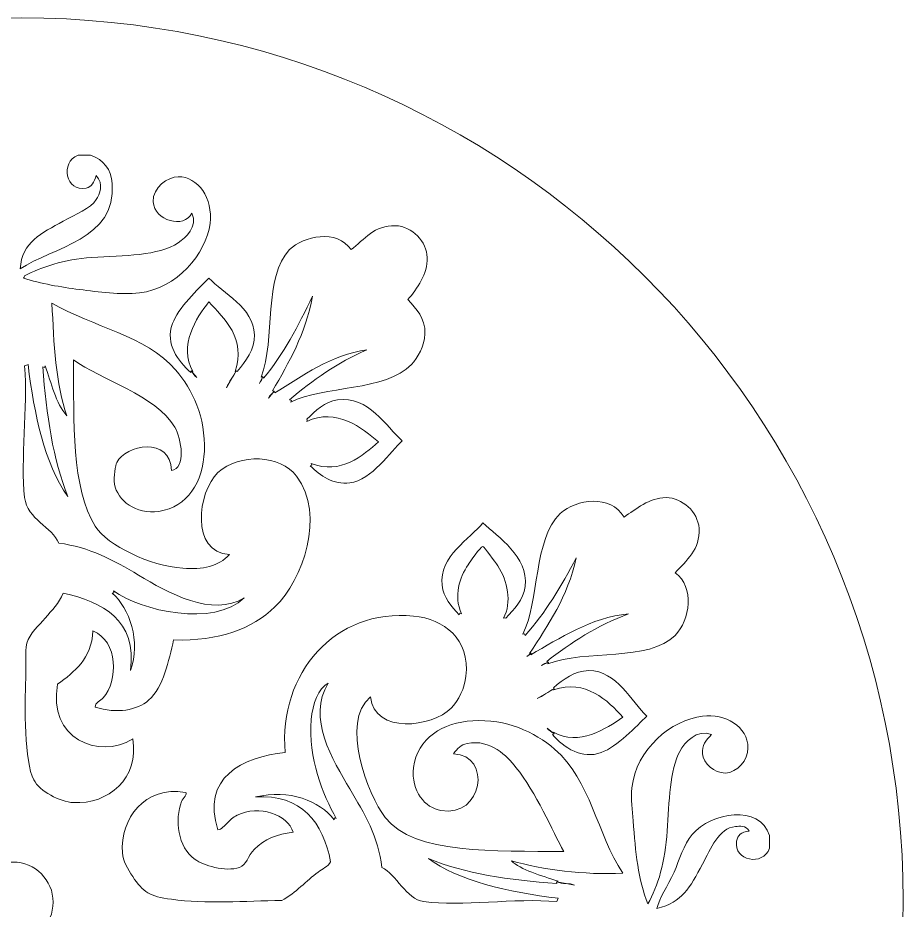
# Model space of a CAD drawing. Header units: centimetres. Extents: x -2.73 to 0.57, y 3.06 to 6.36.
# Drawn here: x -1.082 to 0.574, y 4.692 to 6.36 of the extents above; entities that cross this region are included whole.
import ezdxf

# ---------------------------------------------------------------- set-up
doc = ezdxf.new("R2010")
doc.units = ezdxf.units.CM
doc.header["$MEASUREMENT"] = 0
doc.layers.add('Layer 1', color=7, linetype='Continuous')

msp = doc.modelspace()

# ---------------------------------------------------------------- linework, layer by layer
at = {"layer": 'Layer 1', "lineweight": 9}
for centre, major_axis in [((-1.07594, 4.71042), (0, 1.65)), ((-1.09088, 4.70711), (0, 0.075))]:
    msp.add_ellipse(centre, major_axis=major_axis, ratio=1, dxfattribs=at)
for points, knots in [([(-0.90536, 6.05054), (-0.90536, 6.05054), (-0.90536, 6.05054), (-0.90536, 6.05054), (-0.90536, 6.05054), (-0.90767, 6.0781), (-0.92093, 6.09467), (-0.94577, 6.10366), (-0.94577, 6.10366), (-0.94577, 6.10366), (-0.96919, 6.10366), (-0.96919, 6.10366), (-0.96919, 6.10366), (-1.00378, 6.09068), (-0.9919, 6.03438), (-0.95431, 6.04203), (-0.95431, 6.04203), (-0.94363, 6.0442), (-0.94005, 6.05337), (-0.93516, 6.06542), (-0.93516, 6.06542), (-0.92069, 6.05019), (-0.92896, 6.03004), (-0.93516, 6.02071), (-0.93516, 6.02071), (-0.94629, 6.00406), (-0.97326, 5.99332), (-0.99686, 5.98033), (-0.99686, 5.98033), (-1.03799, 5.95766), (-1.07375, 5.94174), (-1.07768, 5.89093), (-1.07768, 5.89093), (-1.01725, 5.9321), (-0.89661, 5.94515), (-0.90536, 6.05054)], [0, 0, 0, 0, 0.1, 0.1, 0.1, 0.1, 0.2, 0.2, 0.2, 0.2, 0.3, 0.3, 0.3, 0.3, 0.4, 0.4, 0.4, 0.4, 0.5, 0.5, 0.5, 0.5, 0.6, 0.6, 0.6, 0.6, 0.7, 0.7, 0.7, 0.7, 0.8, 0.8, 0.8, 0.8, 1, 1, 1, 1]), ([(-0.75646, 5.99521), (-0.75646, 5.99521), (-0.75646, 5.99521), (-0.75646, 5.99521), (-0.75646, 5.99521), (-0.74457, 5.96948), (-0.76786, 5.94949), (-0.78199, 5.93992), (-0.78199, 5.93992), (-0.81823, 5.91525), (-0.88393, 5.91601), (-0.94367, 5.91225), (-0.94367, 5.91225), (-0.99569, 5.90895), (-1.0383, 5.89403), (-1.06917, 5.87822), (-1.06917, 5.87822), (-1.06917, 5.87605), (-1.07089, 5.87563), (-1.07131, 5.87394), (-1.07131, 5.87394), (-1.03865, 5.86313), (-1.00144, 5.85713), (-0.96706, 5.85262), (-0.96706, 5.85262), (-0.92957, 5.84787), (-0.89075, 5.84228), (-0.8543, 5.84631), (-0.8543, 5.84631), (-0.78543, 5.85379), (-0.72938, 5.91925), (-0.72242, 5.97606), (-0.72242, 5.97606), (-0.71663, 6.02322), (-0.74488, 6.06384), (-0.78199, 6.06329), (-0.78199, 6.06329), (-0.80107, 6.06294), (-0.83012, 6.04344), (-0.82877, 6.01647), (-0.82877, 6.01647), (-0.82701, 5.98064), (-0.7701, 5.96589), (-0.75646, 5.99521)], [0, 0, 0, 0, 0.0833333, 0.0833333, 0.0833333, 0.0833333, 0.1666667, 0.1666667, 0.1666667, 0.1666667, 0.25, 0.25, 0.25, 0.25, 0.3333333, 0.3333333, 0.3333333, 0.3333333, 0.4166667, 0.4166667, 0.4166667, 0.4166667, 0.5, 0.5, 0.5, 0.5, 0.5833333, 0.5833333, 0.5833333, 0.5833333, 0.6666667, 0.6666667, 0.6666667, 0.6666667, 0.75, 0.75, 0.75, 0.75, 0.8333333, 0.8333333, 0.8333333, 0.8333333, 1, 1, 1, 1]), ([(-0.53094, 5.83987), (-0.53094, 5.83987), (-0.53094, 5.83987), (-0.53094, 5.83987), (-0.53094, 5.83987), (-0.54345, 5.76866), (-0.57511, 5.71671), (-0.60543, 5.66331), (-0.60543, 5.66331), (-0.60543, 5.66331), (-0.60222, 5.66231), (-0.60222, 5.66231), (-0.60222, 5.66231), (-0.60222, 5.66231), (-0.60116, 5.65907), (-0.60116, 5.65907), (-0.60116, 5.65907), (-0.55034, 5.69121), (-0.49522, 5.73045), (-0.42887, 5.73993), (-0.42887, 5.73993), (-0.48402, 5.71571), (-0.53098, 5.68322), (-0.57353, 5.64633), (-0.57353, 5.64633), (-0.57353, 5.64633), (-0.57032, 5.64522), (-0.57032, 5.64522), (-0.57032, 5.64522), (-0.57032, 5.64522), (-0.57139, 5.64206), (-0.57139, 5.64206), (-0.57139, 5.64206), (-0.51131, 5.67313), (-0.393, 5.66166), (-0.34588, 5.7123), (-0.34588, 5.7123), (-0.33433, 5.7247), (-0.32083, 5.7472), (-0.32034, 5.76966), (-0.32034, 5.76966), (-0.31972, 5.80008), (-0.33633, 5.81548), (-0.35228, 5.83357), (-0.35228, 5.83357), (-0.33557, 5.85431), (-0.31501, 5.88128), (-0.31611, 5.91225), (-0.31611, 5.91225), (-0.31714, 5.94174), (-0.34367, 5.97058), (-0.37567, 5.97182), (-0.37567, 5.97182), (-0.41488, 5.9733), (-0.43383, 5.94557), (-0.45863, 5.9271), (-0.45863, 5.9271), (-0.48471, 5.96631), (-0.5481, 5.95249), (-0.57353, 5.9271), (-0.57353, 5.9271), (-0.6231, 5.87753), (-0.59943, 5.7595), (-0.62668, 5.68887), (-0.62668, 5.68887), (-0.62668, 5.68887), (-0.62348, 5.68998), (-0.62348, 5.68998), (-0.62348, 5.68998), (-0.62348, 5.68998), (-0.62241, 5.6867), (-0.62241, 5.6867), (-0.62241, 5.6867), (-0.58527, 5.73111), (-0.55706, 5.78451), (-0.53094, 5.83987)], [0, 0, 0, 0, 0.05, 0.05, 0.05, 0.05, 0.1, 0.1, 0.1, 0.1, 0.15, 0.15, 0.15, 0.15, 0.2, 0.2, 0.2, 0.2, 0.25, 0.25, 0.25, 0.25, 0.3, 0.3, 0.3, 0.3, 0.35, 0.35, 0.35, 0.35, 0.4, 0.4, 0.4, 0.4, 0.45, 0.45, 0.45, 0.45, 0.5, 0.5, 0.5, 0.5, 0.55, 0.55, 0.55, 0.55, 0.6, 0.6, 0.6, 0.6, 0.65, 0.65, 0.65, 0.65, 0.7, 0.7, 0.7, 0.7, 0.75, 0.75, 0.75, 0.75, 0.8, 0.8, 0.8, 0.8, 0.85, 0.85, 0.85, 0.85, 0.9, 0.9, 0.9, 0.9, 1, 1, 1, 1]), ([(-0.7926, 5.78881), (-0.7926, 5.78881), (-0.7926, 5.78881), (-0.7926, 5.78881), (-0.7926, 5.78881), (-0.80683, 5.74961), (-0.78216, 5.71929), (-0.7586, 5.69738), (-0.7586, 5.69738), (-0.7586, 5.69738), (-0.75753, 5.70055), (-0.75753, 5.70055), (-0.75753, 5.70055), (-0.75753, 5.70055), (-0.75432, 5.69955), (-0.75432, 5.69955), (-0.75432, 5.69955), (-0.78161, 5.74709), (-0.74833, 5.80025), (-0.72456, 5.82923), (-0.72456, 5.82923), (-0.69624, 5.79939), (-0.6539, 5.75933), (-0.6756, 5.69955), (-0.6756, 5.69955), (-0.6756, 5.69955), (-0.6735, 5.70055), (-0.6735, 5.70055), (-0.6735, 5.70055), (-0.6735, 5.70055), (-0.67137, 5.69955), (-0.67137, 5.69955), (-0.67137, 5.69955), (-0.65535, 5.71843), (-0.63891, 5.74052), (-0.63946, 5.76759), (-0.63946, 5.76759), (-0.6405, 5.81954), (-0.69876, 5.84555), (-0.72456, 5.87394), (-0.72456, 5.87394), (-0.74444, 5.85431), (-0.78244, 5.817), (-0.7926, 5.78881)], [0, 0, 0, 0, 0.0833333, 0.0833333, 0.0833333, 0.0833333, 0.1666667, 0.1666667, 0.1666667, 0.1666667, 0.25, 0.25, 0.25, 0.25, 0.3333333, 0.3333333, 0.3333333, 0.3333333, 0.4166667, 0.4166667, 0.4166667, 0.4166667, 0.5, 0.5, 0.5, 0.5, 0.5833333, 0.5833333, 0.5833333, 0.5833333, 0.6666667, 0.6666667, 0.6666667, 0.6666667, 0.75, 0.75, 0.75, 0.75, 0.8333333, 0.8333333, 0.8333333, 0.8333333, 1, 1, 1, 1]), ([(-0.68625, 5.35697), (-0.68625, 5.35697), (-0.68625, 5.35697), (-0.68625, 5.35697), (-0.68625, 5.35697), (-0.70616, 5.33496), (-0.7362, 5.32865), (-0.77348, 5.33148), (-0.77348, 5.33148), (-0.83477, 5.33613), (-0.9138, 5.3732), (-0.93726, 5.4102), (-0.93726, 5.4102), (-0.98184, 5.48041), (-0.97695, 5.60715), (-0.9777, 5.72077), (-0.9777, 5.72077), (-0.92758, 5.68464), (-0.82271, 5.65456), (-0.78836, 5.59527), (-0.78836, 5.59527), (-0.77596, 5.57384), (-0.76635, 5.51762), (-0.79474, 5.51438), (-0.79474, 5.51438), (-0.7957, 5.5787), (-0.88117, 5.56185), (-0.89688, 5.5293), (-0.89688, 5.5293), (-0.89885, 5.5252), (-0.90339, 5.50204), (-0.90112, 5.48889), (-0.90112, 5.48889), (-0.89568, 5.45785), (-0.8615, 5.43159), (-0.81816, 5.43783), (-0.81816, 5.43783), (-0.76404, 5.44558), (-0.73544, 5.49288), (-0.73307, 5.55062), (-0.73307, 5.55062), (-0.73045, 5.61349), (-0.75512, 5.66565), (-0.78623, 5.70162), (-0.78623, 5.70162), (-0.84373, 5.76808), (-0.94074, 5.78151), (-1.01811, 5.82713), (-1.01811, 5.82713), (-1.01467, 5.75119), (-1.01088, 5.67554), (-0.99045, 5.61649), (-0.99045, 5.61649), (-1.01133, 5.6404), (-1.01905, 5.6773), (-1.0309, 5.71013), (-1.0309, 5.71013), (-1.0309, 5.71013), (-1.03196, 5.70696), (-1.03196, 5.70696), (-1.03196, 5.70696), (-1.03196, 5.70696), (-1.03513, 5.70803), (-1.03513, 5.70803), (-1.03513, 5.70803), (-1.02866, 5.61801), (-1.01608, 5.53422), (-0.98832, 5.46549), (-0.98832, 5.46549), (-1.03245, 5.52847), (-1.05084, 5.61718), (-1.0628, 5.7123), (-1.0628, 5.7123), (-1.0628, 5.7123), (-1.06597, 5.7112), (-1.06597, 5.7112), (-1.06597, 5.7112), (-1.06597, 5.7112), (-1.06917, 5.71013), (-1.06917, 5.71013), (-1.06917, 5.71013), (-1.06307, 5.63148), (-1.07734, 5.53422), (-1.06917, 5.46343), (-1.06917, 5.46343), (-1.06449, 5.42243), (-1.0177, 5.40893), (-1.00537, 5.3783), (-1.00537, 5.3783), (-0.94835, 5.3712), (-0.90326, 5.34657), (-0.85647, 5.31873), (-0.85647, 5.31873), (-0.80152, 5.286), (-0.71812, 5.2386), (-0.65858, 5.27619), (-0.65858, 5.27619), (-0.71477, 5.2202), (-0.85158, 5.25217), (-0.90326, 5.28893), (-0.90326, 5.28893), (-0.90326, 5.28893), (-0.90219, 5.28576), (-0.90219, 5.28576), (-0.90219, 5.28576), (-0.90219, 5.28576), (-0.90536, 5.28466), (-0.90536, 5.28466), (-0.90536, 5.28466), (-0.87352, 5.25693), (-0.85086, 5.19437), (-0.87136, 5.14), (-0.87136, 5.14), (-0.8584, 5.23478), (-0.92362, 5.26909), (-0.99686, 5.28466), (-0.99686, 5.28466), (-1.00499, 5.26626), (-1.01784, 5.25317), (-1.0309, 5.23788), (-1.0309, 5.23788), (-1.0422, 5.22461), (-1.05973, 5.21028), (-1.0649, 5.19106), (-1.0649, 5.19106), (-1.06938, 5.17462), (-1.066, 5.14823), (-1.06707, 5.12508), (-1.06707, 5.12508), (-1.06931, 5.07496), (-1.0699, 4.96857), (-1.05215, 4.93578), (-1.05215, 4.93578), (-1.04071, 4.91462), (-1.00399, 4.89471), (-0.9777, 4.8933), (-0.9777, 4.8933), (-0.91314, 4.88971), (-0.85392, 4.93836), (-0.86708, 5.0124), (-0.86708, 5.0124), (-0.93027, 4.9724), (-1.02728, 5.01374), (-1.00747, 5.11451), (-1.00747, 5.11451), (-0.97619, 5.13849), (-0.94367, 5.16132), (-0.94153, 5.21445), (-0.94153, 5.21445), (-0.89371, 5.19488), (-0.89402, 5.12102), (-0.92237, 5.08895), (-0.92237, 5.08895), (-0.92713, 5.0836), (-0.93771, 5.08009), (-0.93726, 5.07196), (-0.93726, 5.07196), (-0.8964, 5.0588), (-0.8584, 5.0661), (-0.83728, 5.08467), (-0.83728, 5.08467), (-0.80865, 5.10993), (-0.80004, 5.15857), (-0.7905, 5.19747), (-0.7905, 5.19747), (-0.70544, 5.19481), (-0.64329, 5.21803), (-0.60116, 5.2591), (-0.60116, 5.2591), (-0.54851, 5.31057), (-0.50604, 5.42994), (-0.56075, 5.5038), (-0.56075, 5.5038), (-0.59006, 5.54339), (-0.66747, 5.54745), (-0.70754, 5.51014), (-0.70754, 5.51014), (-0.74575, 5.47459), (-0.75925, 5.36087), (-0.68625, 5.35697)], [0, 0, 0, 0, 0.0217391, 0.0217391, 0.0217391, 0.0217391, 0.0434783, 0.0434783, 0.0434783, 0.0434783, 0.0652174, 0.0652174, 0.0652174, 0.0652174, 0.0869565, 0.0869565, 0.0869565, 0.0869565, 0.1086957, 0.1086957, 0.1086957, 0.1086957, 0.1304348, 0.1304348, 0.1304348, 0.1304348, 0.1521739, 0.1521739, 0.1521739, 0.1521739, 0.173913, 0.173913, 0.173913, 0.173913, 0.1956522, 0.1956522, 0.1956522, 0.1956522, 0.2173913, 0.2173913, 0.2173913, 0.2173913, 0.2391304, 0.2391304, 0.2391304, 0.2391304, 0.2608696, 0.2608696, 0.2608696, 0.2608696, 0.2826087, 0.2826087, 0.2826087, 0.2826087, 0.3043478, 0.3043478, 0.3043478, 0.3043478, 0.326087, 0.326087, 0.326087, 0.326087, 0.3478261, 0.3478261, 0.3478261, 0.3478261, 0.3695652, 0.3695652, 0.3695652, 0.3695652, 0.3913043, 0.3913043, 0.3913043, 0.3913043, 0.4130435, 0.4130435, 0.4130435, 0.4130435, 0.4347826, 0.4347826, 0.4347826, 0.4347826, 0.4565217, 0.4565217, 0.4565217, 0.4565217, 0.4782609, 0.4782609, 0.4782609, 0.4782609, 0.5, 0.5, 0.5, 0.5, 0.5217391, 0.5217391, 0.5217391, 0.5217391, 0.5434783, 0.5434783, 0.5434783, 0.5434783, 0.5652174, 0.5652174, 0.5652174, 0.5652174, 0.5869565, 0.5869565, 0.5869565, 0.5869565, 0.6086957, 0.6086957, 0.6086957, 0.6086957, 0.6304348, 0.6304348, 0.6304348, 0.6304348, 0.6521739, 0.6521739, 0.6521739, 0.6521739, 0.673913, 0.673913, 0.673913, 0.673913, 0.6956522, 0.6956522, 0.6956522, 0.6956522, 0.7173913, 0.7173913, 0.7173913, 0.7173913, 0.7391304, 0.7391304, 0.7391304, 0.7391304, 0.7608696, 0.7608696, 0.7608696, 0.7608696, 0.7826087, 0.7826087, 0.7826087, 0.7826087, 0.8043478, 0.8043478, 0.8043478, 0.8043478, 0.826087, 0.826087, 0.826087, 0.826087, 0.8478261, 0.8478261, 0.8478261, 0.8478261, 0.8695652, 0.8695652, 0.8695652, 0.8695652, 0.8913043, 0.8913043, 0.8913043, 0.8913043, 0.9130435, 0.9130435, 0.9130435, 0.9130435, 0.9347826, 0.9347826, 0.9347826, 0.9347826, 0.9565217, 0.9565217, 0.9565217, 0.9565217, 1, 1, 1, 1]), ([(-0.75753, 5.70055), (-0.75753, 5.70055), (-0.75753, 5.70055), (-0.75753, 5.70055), (-0.75753, 5.70055), (-0.75439, 5.69614), (-0.75122, 5.69097), (-0.74688, 5.68781), (-0.74688, 5.68781), (-0.74688, 5.68781), (-0.75753, 5.70055), (-0.75753, 5.70055)], [0, 0, 0, 0, 0.25, 0.25, 0.25, 0.25, 0.5, 0.5, 0.5, 0.5, 1, 1, 1, 1]), ([(-0.6735, 5.70055), (-0.6735, 5.70055), (-0.6735, 5.70055), (-0.6735, 5.70055), (-0.6735, 5.70055), (-0.67891, 5.68953), (-0.6868, 5.68012), (-0.69159, 5.66865), (-0.69159, 5.66865), (-0.69159, 5.66865), (-0.6735, 5.70055), (-0.6735, 5.70055)], [0, 0, 0, 0, 0.25, 0.25, 0.25, 0.25, 0.5, 0.5, 0.5, 0.5, 1, 1, 1, 1]), ([(-0.62348, 5.68998), (-0.62348, 5.68998), (-0.62348, 5.68998), (-0.62348, 5.68998), (-0.62348, 5.68998), (-0.62348, 5.68998), (-0.62989, 5.67712), (-0.62989, 5.67712), (-0.62989, 5.67712), (-0.62775, 5.68147), (-0.62469, 5.68512), (-0.62348, 5.68998)], [0, 0, 0, 0, 0.25, 0.25, 0.25, 0.25, 0.5, 0.5, 0.5, 0.5, 1, 1, 1, 1]), ([(-0.61287, 5.6495), (-0.61287, 5.6495), (-0.61287, 5.6495), (-0.61287, 5.6495), (-0.61287, 5.6495), (-0.61287, 5.6495), (-0.60222, 5.66231), (-0.60222, 5.66231), (-0.60222, 5.66231), (-0.60549, 5.6579), (-0.61159, 5.65497), (-0.61287, 5.6495)], [0, 0, 0, 0, 0.25, 0.25, 0.25, 0.25, 0.5, 0.5, 0.5, 0.5, 1, 1, 1, 1]), ([(-0.46077, 5.49099), (-0.46077, 5.49099), (-0.46077, 5.49099), (-0.46077, 5.49099), (-0.46077, 5.49099), (-0.42008, 5.49622), (-0.38422, 5.55021), (-0.36289, 5.56978), (-0.36289, 5.56978), (-0.39318, 5.59527), (-0.42545, 5.6548), (-0.48416, 5.64633), (-0.48416, 5.64633), (-0.50852, 5.64281), (-0.52461, 5.62559), (-0.54159, 5.61015), (-0.54159, 5.61015), (-0.54159, 5.61015), (-0.54052, 5.60802), (-0.54052, 5.60802), (-0.54052, 5.60802), (-0.54052, 5.60802), (-0.54159, 5.60592), (-0.54159, 5.60592), (-0.54159, 5.60592), (-0.48643, 5.63189), (-0.43741, 5.59358), (-0.40758, 5.5676), (-0.40758, 5.5676), (-0.43562, 5.54211), (-0.47841, 5.5058), (-0.53312, 5.52719), (-0.53312, 5.52719), (-0.53312, 5.52719), (-0.53201, 5.52396), (-0.53201, 5.52396), (-0.53201, 5.52396), (-0.53201, 5.52396), (-0.53521, 5.52296), (-0.53521, 5.52296), (-0.53521, 5.52296), (-0.51609, 5.50432), (-0.49188, 5.48706), (-0.46077, 5.49099)], [0, 0, 0, 0, 0.0833333, 0.0833333, 0.0833333, 0.0833333, 0.1666667, 0.1666667, 0.1666667, 0.1666667, 0.25, 0.25, 0.25, 0.25, 0.3333333, 0.3333333, 0.3333333, 0.3333333, 0.4166667, 0.4166667, 0.4166667, 0.4166667, 0.5, 0.5, 0.5, 0.5, 0.5833333, 0.5833333, 0.5833333, 0.5833333, 0.6666667, 0.6666667, 0.6666667, 0.6666667, 0.75, 0.75, 0.75, 0.75, 0.8333333, 0.8333333, 0.8333333, 0.8333333, 1, 1, 1, 1]), ([(-0.13421, 5.20911), (-0.13421, 5.20911), (-0.13421, 5.20911), (-0.13421, 5.20911), (-0.13421, 5.20911), (-0.13421, 5.20911), (-0.13314, 5.20598), (-0.13314, 5.20598), (-0.13314, 5.20598), (-0.0949, 5.24787), (-0.0653, 5.29841), (-0.03743, 5.35063), (-0.03743, 5.35063), (-0.05356, 5.27808), (-0.08973, 5.22561), (-0.12463, 5.1719), (-0.12463, 5.1719), (-0.12463, 5.1719), (-0.12146, 5.17297), (-0.12146, 5.17297), (-0.12146, 5.17297), (-0.12146, 5.17297), (-0.12253, 5.1698), (-0.12253, 5.1698), (-0.12253, 5.1698), (-0.06827, 5.20063), (-0.01032, 5.23912), (0.06044, 5.24635), (0.06044, 5.24635), (0.00191, 5.22403), (-0.0477, 5.19281), (-0.09273, 5.15705), (-0.09273, 5.15705), (-0.09273, 5.15705), (-0.08952, 5.15599), (-0.08952, 5.15599), (-0.08952, 5.15599), (-0.08952, 5.15599), (-0.09063, 5.15275), (-0.09063, 5.15275), (-0.09063, 5.15275), (-0.02017, 5.18038), (0.09865, 5.15592), (0.14767, 5.20598), (0.14767, 5.20598), (0.17571, 5.2346), (0.18398, 5.29634), (0.14767, 5.32297), (0.14767, 5.32297), (0.16803, 5.34505), (0.19494, 5.36745), (0.19232, 5.40593), (0.19232, 5.40593), (0.19018, 5.43718), (0.16073, 5.46315), (0.13065, 5.46343), (0.13065, 5.46343), (0.09923, 5.46356), (0.07422, 5.44176), (0.05193, 5.42719), (0.05193, 5.42719), (0.02719, 5.4699), (-0.03743, 5.46126), (-0.0672, 5.43359), (-0.0672, 5.43359), (-0.11777, 5.38653), (-0.10623, 5.26885), (-0.13741, 5.20811), (-0.13741, 5.20811), (-0.13741, 5.20811), (-0.13421, 5.20911), (-0.13421, 5.20911)], [0, 0, 0, 0, 0.0526316, 0.0526316, 0.0526316, 0.0526316, 0.1052632, 0.1052632, 0.1052632, 0.1052632, 0.1578947, 0.1578947, 0.1578947, 0.1578947, 0.2105263, 0.2105263, 0.2105263, 0.2105263, 0.2631579, 0.2631579, 0.2631579, 0.2631579, 0.3157895, 0.3157895, 0.3157895, 0.3157895, 0.3684211, 0.3684211, 0.3684211, 0.3684211, 0.4210526, 0.4210526, 0.4210526, 0.4210526, 0.4736842, 0.4736842, 0.4736842, 0.4736842, 0.5263158, 0.5263158, 0.5263158, 0.5263158, 0.5789474, 0.5789474, 0.5789474, 0.5789474, 0.6315789, 0.6315789, 0.6315789, 0.6315789, 0.6842105, 0.6842105, 0.6842105, 0.6842105, 0.7368421, 0.7368421, 0.7368421, 0.7368421, 0.7894737, 0.7894737, 0.7894737, 0.7894737, 0.8421053, 0.8421053, 0.8421053, 0.8421053, 0.8947368, 0.8947368, 0.8947368, 0.8947368, 1, 1, 1, 1]), ([(-0.25548, 5.24745), (-0.25548, 5.24745), (-0.25548, 5.24745), (-0.25548, 5.24745), (-0.25548, 5.24745), (-0.25548, 5.24745), (-0.25227, 5.24635), (-0.25227, 5.24635), (-0.25227, 5.24635), (-0.26712, 5.28042), (-0.25603, 5.31326), (-0.23952, 5.33789), (-0.23952, 5.33789), (-0.23642, 5.34247), (-0.21734, 5.37213), (-0.21186, 5.37189), (-0.21186, 5.37189), (-0.209, 5.37179), (-0.18933, 5.34329), (-0.18419, 5.33572), (-0.18419, 5.33572), (-0.16583, 5.30857), (-0.15722, 5.26726), (-0.17359, 5.23788), (-0.17359, 5.23788), (-0.17359, 5.23788), (-0.17141, 5.23894), (-0.17141, 5.23894), (-0.17141, 5.23894), (-0.17141, 5.23894), (-0.16931, 5.23788), (-0.16931, 5.23788), (-0.16931, 5.23788), (-0.15346, 5.25569), (-0.13627, 5.27119), (-0.13314, 5.29741), (-0.13314, 5.29741), (-0.12635, 5.35429), (-0.18416, 5.38877), (-0.21186, 5.41661), (-0.21186, 5.41661), (-0.23549, 5.3866), (-0.29444, 5.3537), (-0.28844, 5.29958), (-0.28844, 5.29958), (-0.28586, 5.27619), (-0.27101, 5.26027), (-0.25654, 5.24428), (-0.25654, 5.24428), (-0.25654, 5.24428), (-0.25548, 5.24745), (-0.25548, 5.24745)], [0, 0, 0, 0, 0.0714286, 0.0714286, 0.0714286, 0.0714286, 0.1428571, 0.1428571, 0.1428571, 0.1428571, 0.2142857, 0.2142857, 0.2142857, 0.2142857, 0.2857143, 0.2857143, 0.2857143, 0.2857143, 0.3571429, 0.3571429, 0.3571429, 0.3571429, 0.4285714, 0.4285714, 0.4285714, 0.4285714, 0.5, 0.5, 0.5, 0.5, 0.5714286, 0.5714286, 0.5714286, 0.5714286, 0.6428571, 0.6428571, 0.6428571, 0.6428571, 0.7142857, 0.7142857, 0.7142857, 0.7142857, 0.7857143, 0.7857143, 0.7857143, 0.7857143, 0.8571429, 0.8571429, 0.8571429, 0.8571429, 1, 1, 1, 1]), ([(-0.23101, 5.04636), (-0.23101, 5.04636), (-0.23101, 5.04636), (-0.23101, 5.04636), (-0.23101, 5.04636), (-0.28696, 5.0433), (-0.33475, 5.01346), (-0.34163, 4.95917), (-0.34163, 4.95917), (-0.34729, 4.91428), (-0.31966, 4.88345), (-0.29055, 4.87838), (-0.29055, 4.87838), (-0.2122, 4.86464), (-0.19433, 4.98167), (-0.26719, 4.98473), (-0.26719, 4.98473), (-0.25895, 4.99465), (-0.25368, 5.00147), (-0.24166, 5.00388), (-0.24166, 5.00388), (-0.19681, 5.01257), (-0.167, 4.97984), (-0.15016, 4.95917), (-0.15016, 4.95917), (-0.11288, 4.91352), (-0.08132, 4.83907), (-0.06083, 4.80176), (-0.06083, 4.80176), (-0.18802, 4.80348), (-0.34119, 4.79549), (-0.39483, 4.86556), (-0.39483, 4.86556), (-0.42731, 4.90804), (-0.47958, 5.04319), (-0.42246, 5.09111), (-0.42246, 5.09111), (-0.41484, 5.02046), (-0.30701, 5.0342), (-0.27143, 5.06979), (-0.27143, 5.06979), (-0.25709, 5.08409), (-0.2461, 5.10827), (-0.24376, 5.12942), (-0.24376, 5.12942), (-0.23601, 5.19922), (-0.285, 5.2366), (-0.34163, 5.24211), (-0.34163, 5.24211), (-0.48926, 5.25644), (-0.59389, 5.13542), (-0.582, 4.98683), (-0.582, 4.98683), (-0.66127, 4.97984), (-0.7403, 4.93826), (-0.70754, 4.84224), (-0.70754, 4.84224), (-0.70041, 4.84283), (-0.69558, 4.85041), (-0.69052, 4.85499), (-0.69052, 4.85499), (-0.68442, 4.8604), (-0.68036, 4.86539), (-0.67137, 4.86987), (-0.67137, 4.86987), (-0.63144, 4.88961), (-0.57638, 4.87097), (-0.56712, 4.8379), (-0.56712, 4.8379), (-0.59706, 4.83456), (-0.62052, 4.82498), (-0.63946, 4.806), (-0.63946, 4.806), (-0.65201, 4.79342), (-0.65411, 4.77617), (-0.66709, 4.77203), (-0.66709, 4.77203), (-0.69435, 4.76311), (-0.73496, 4.77651), (-0.75009, 4.78684), (-0.75009, 4.78684), (-0.7835, 4.80993), (-0.78853, 4.86205), (-0.77562, 4.89537), (-0.77562, 4.89537), (-0.77345, 4.90095), (-0.7618, 4.91028), (-0.76924, 4.91235), (-0.76924, 4.91235), (-0.84383, 4.92551), (-0.89127, 4.86271), (-0.88624, 4.79966), (-0.88624, 4.79966), (-0.88503, 4.7846), (-0.87656, 4.76917), (-0.86708, 4.75494), (-0.86708, 4.75494), (-0.84786, 4.72604), (-0.83528, 4.71787), (-0.79474, 4.71246), (-0.79474, 4.71246), (-0.73059, 4.70378), (-0.65621, 4.7093), (-0.58841, 4.71029), (-0.58841, 4.71029), (-0.56198, 4.72445), (-0.54204, 4.74736), (-0.52033, 4.76342), (-0.52033, 4.76342), (-0.51234, 4.76945), (-0.50211, 4.77351), (-0.49694, 4.78261), (-0.49694, 4.78261), (-0.51058, 4.8554), (-0.55175, 4.90987), (-0.63733, 4.90387), (-0.63733, 4.90387), (-0.57377, 4.91893), (-0.51737, 4.89654), (-0.49053, 4.86129), (-0.49053, 4.86129), (-0.49053, 4.86129), (-0.48947, 4.86456), (-0.48947, 4.86456), (-0.48947, 4.86456), (-0.48947, 4.86456), (-0.48629, 4.86346), (-0.48629, 4.86346), (-0.48629, 4.86346), (-0.51148, 4.90794), (-0.53938, 4.97632), (-0.53312, 5.04853), (-0.53312, 5.04853), (-0.53064, 5.07679), (-0.52016, 5.10793), (-0.50118, 5.11657), (-0.50118, 5.11657), (-0.54225, 5.05277), (-0.49257, 4.9725), (-0.46077, 4.91876), (-0.46077, 4.91876), (-0.43362, 4.87297), (-0.40747, 4.82891), (-0.4012, 4.77203), (-0.4012, 4.77203), (-0.37402, 4.75935), (-0.35587, 4.71288), (-0.32248, 4.70813), (-0.32248, 4.70813), (-0.25285, 4.69837), (-0.15191, 4.71546), (-0.07357, 4.70813), (-0.07357, 4.70813), (-0.07357, 4.70813), (-0.0725, 4.71136), (-0.0725, 4.71136), (-0.0725, 4.71136), (-0.0725, 4.71136), (-0.07147, 4.71453), (-0.07147, 4.71453), (-0.07147, 4.71453), (-0.1647, 4.7258), (-0.25944, 4.74736), (-0.31397, 4.78901), (-0.31397, 4.78901), (-0.24659, 4.7607), (-0.16342, 4.74812), (-0.07357, 4.7422), (-0.07357, 4.7422), (-0.07357, 4.7422), (-0.07464, 4.74536), (-0.07464, 4.74536), (-0.07464, 4.74536), (-0.07464, 4.74536), (-0.07147, 4.74643), (-0.07147, 4.74643), (-0.07147, 4.74643), (-0.10141, 4.75635), (-0.14268, 4.76776), (-0.1587, 4.78474), (-0.1587, 4.78474), (-0.10007, 4.76752), (-0.02262, 4.7577), (0.0498, 4.76135), (0.0498, 4.76135), (0.00081, 4.83566), (-0.00981, 4.93443), (-0.07785, 4.99324), (-0.07785, 4.99324), (-0.11567, 5.02597), (-0.16907, 5.04988), (-0.23101, 5.04636)], [0, 0, 0, 0, 0.0204082, 0.0204082, 0.0204082, 0.0204082, 0.0408163, 0.0408163, 0.0408163, 0.0408163, 0.0612245, 0.0612245, 0.0612245, 0.0612245, 0.0816327, 0.0816327, 0.0816327, 0.0816327, 0.1020408, 0.1020408, 0.1020408, 0.1020408, 0.122449, 0.122449, 0.122449, 0.122449, 0.1428571, 0.1428571, 0.1428571, 0.1428571, 0.1632653, 0.1632653, 0.1632653, 0.1632653, 0.1836735, 0.1836735, 0.1836735, 0.1836735, 0.2040816, 0.2040816, 0.2040816, 0.2040816, 0.2244898, 0.2244898, 0.2244898, 0.2244898, 0.244898, 0.244898, 0.244898, 0.244898, 0.2653061, 0.2653061, 0.2653061, 0.2653061, 0.2857143, 0.2857143, 0.2857143, 0.2857143, 0.3061224, 0.3061224, 0.3061224, 0.3061224, 0.3265306, 0.3265306, 0.3265306, 0.3265306, 0.3469388, 0.3469388, 0.3469388, 0.3469388, 0.3673469, 0.3673469, 0.3673469, 0.3673469, 0.3877551, 0.3877551, 0.3877551, 0.3877551, 0.4081633, 0.4081633, 0.4081633, 0.4081633, 0.4285714, 0.4285714, 0.4285714, 0.4285714, 0.4489796, 0.4489796, 0.4489796, 0.4489796, 0.4693878, 0.4693878, 0.4693878, 0.4693878, 0.4897959, 0.4897959, 0.4897959, 0.4897959, 0.5102041, 0.5102041, 0.5102041, 0.5102041, 0.5306122, 0.5306122, 0.5306122, 0.5306122, 0.5510204, 0.5510204, 0.5510204, 0.5510204, 0.5714286, 0.5714286, 0.5714286, 0.5714286, 0.5918367, 0.5918367, 0.5918367, 0.5918367, 0.6122449, 0.6122449, 0.6122449, 0.6122449, 0.6326531, 0.6326531, 0.6326531, 0.6326531, 0.6530612, 0.6530612, 0.6530612, 0.6530612, 0.6734694, 0.6734694, 0.6734694, 0.6734694, 0.6938776, 0.6938776, 0.6938776, 0.6938776, 0.7142857, 0.7142857, 0.7142857, 0.7142857, 0.7346939, 0.7346939, 0.7346939, 0.7346939, 0.755102, 0.755102, 0.755102, 0.755102, 0.7755102, 0.7755102, 0.7755102, 0.7755102, 0.7959184, 0.7959184, 0.7959184, 0.7959184, 0.8163265, 0.8163265, 0.8163265, 0.8163265, 0.8367347, 0.8367347, 0.8367347, 0.8367347, 0.8571429, 0.8571429, 0.8571429, 0.8571429, 0.877551, 0.877551, 0.877551, 0.877551, 0.8979592, 0.8979592, 0.8979592, 0.8979592, 0.9183673, 0.9183673, 0.9183673, 0.9183673, 0.9387755, 0.9387755, 0.9387755, 0.9387755, 0.9591837, 0.9591837, 0.9591837, 0.9591837, 1, 1, 1, 1]), ([(-0.12146, 5.17297), (-0.12146, 5.17297), (-0.12146, 5.17297), (-0.12146, 5.17297), (-0.12146, 5.17297), (-0.12146, 5.17297), (-0.12994, 5.16663), (-0.12994, 5.16663), (-0.12994, 5.16663), (-0.12704, 5.16722), (-0.12363, 5.17108), (-0.12146, 5.17297)], [0, 0, 0, 0, 0.25, 0.25, 0.25, 0.25, 0.5, 0.5, 0.5, 0.5, 1, 1, 1, 1]), ([(-0.08952, 5.15599), (-0.08952, 5.15599), (-0.08952, 5.15599), (-0.08952, 5.15599), (-0.08952, 5.15599), (-0.09431, 5.15475), (-0.09796, 5.15175), (-0.10231, 5.14958), (-0.10231, 5.14958), (-0.10231, 5.14958), (-0.08952, 5.15599), (-0.08952, 5.15599)], [0, 0, 0, 0, 0.25, 0.25, 0.25, 0.25, 0.5, 0.5, 0.5, 0.5, 1, 1, 1, 1]), ([(-0.01401, 5.14), (-0.01401, 5.14), (-0.01401, 5.14), (-0.01401, 5.14), (-0.01401, 5.14), (-0.04112, 5.14), (-0.06114, 5.12333), (-0.07995, 5.1081), (-0.07995, 5.1081), (-0.07995, 5.1081), (-0.07891, 5.106), (-0.07891, 5.106), (-0.07891, 5.106), (-0.07891, 5.106), (-0.07995, 5.10383), (-0.07995, 5.10383), (-0.07995, 5.10383), (-0.02007, 5.12501), (0.02206, 5.08395), (0.0498, 5.05277), (0.0498, 5.05277), (0.01824, 5.03213), (-0.0323, 4.99724), (-0.07995, 5.02514), (-0.07995, 5.02514), (-0.07995, 5.02514), (-0.07891, 5.02197), (-0.07891, 5.02197), (-0.07891, 5.02197), (-0.07891, 5.02197), (-0.08212, 5.02087), (-0.08212, 5.02087), (-0.08212, 5.02087), (-0.06041, 4.99531), (-0.02614, 4.97391), (0.00939, 4.98683), (0.00939, 4.98683), (0.03887, 4.99758), (0.07584, 5.03672), (0.09448, 5.05494), (0.09448, 5.05494), (0.06602, 5.08178), (0.0385, 5.14007), (-0.01401, 5.14)], [0, 0, 0, 0, 0.0833333, 0.0833333, 0.0833333, 0.0833333, 0.1666667, 0.1666667, 0.1666667, 0.1666667, 0.25, 0.25, 0.25, 0.25, 0.3333333, 0.3333333, 0.3333333, 0.3333333, 0.4166667, 0.4166667, 0.4166667, 0.4166667, 0.5, 0.5, 0.5, 0.5, 0.5833333, 0.5833333, 0.5833333, 0.5833333, 0.6666667, 0.6666667, 0.6666667, 0.6666667, 0.75, 0.75, 0.75, 0.75, 0.8333333, 0.8333333, 0.8333333, 0.8333333, 1, 1, 1, 1]), ([(-0.07891, 5.106), (-0.07891, 5.106), (-0.07891, 5.106), (-0.07891, 5.106), (-0.07891, 5.106), (-0.07891, 5.106), (-0.11082, 5.08784), (-0.11082, 5.08784), (-0.11082, 5.08784), (-0.09931, 5.0927), (-0.08994, 5.10059), (-0.07891, 5.106)], [0, 0, 0, 0, 0.25, 0.25, 0.25, 0.25, 0.5, 0.5, 0.5, 0.5, 1, 1, 1, 1]), ([(0.06681, 4.92086), (0.06681, 4.92086), (0.06681, 4.92086), (0.06681, 4.92086), (0.06681, 4.92086), (0.06461, 4.89919), (0.06744, 4.87886), (0.06895, 4.85923), (0.06895, 4.85923), (0.07343, 4.8009), (0.07815, 4.74895), (0.09661, 4.70388), (0.09661, 4.70388), (0.11581, 4.73686), (0.12893, 4.78385), (0.13275, 4.84007), (0.13275, 4.84007), (0.13651, 4.89478), (0.13737, 4.9541), (0.15615, 4.989), (0.15615, 4.989), (0.16583, 5.00688), (0.18784, 5.03048), (0.21571, 5.02087), (0.21571, 5.02087), (0.20417, 5.00881), (0.19721, 5.00058), (0.19873, 4.98473), (0.19873, 4.98473), (0.20042, 4.96699), (0.22071, 4.94807), (0.24124, 4.94859), (0.24124, 4.94859), (0.26429, 4.94907), (0.28379, 4.9735), (0.28379, 4.99531), (0.28379, 4.99531), (0.28379, 5.03606), (0.24062, 5.05994), (0.19873, 5.05494), (0.19873, 5.05494), (0.14099, 5.04805), (0.07422, 4.99341), (0.06681, 4.92086)], [0, 0, 0, 0, 0.0833333, 0.0833333, 0.0833333, 0.0833333, 0.1666667, 0.1666667, 0.1666667, 0.1666667, 0.25, 0.25, 0.25, 0.25, 0.3333333, 0.3333333, 0.3333333, 0.3333333, 0.4166667, 0.4166667, 0.4166667, 0.4166667, 0.5, 0.5, 0.5, 0.5, 0.5833333, 0.5833333, 0.5833333, 0.5833333, 0.6666667, 0.6666667, 0.6666667, 0.6666667, 0.75, 0.75, 0.75, 0.75, 0.8333333, 0.8333333, 0.8333333, 0.8333333, 1, 1, 1, 1]), ([(-0.07891, 5.02197), (-0.07891, 5.02197), (-0.07891, 5.02197), (-0.07891, 5.02197), (-0.07891, 5.02197), (-0.07891, 5.02197), (-0.09166, 5.03262), (-0.09166, 5.03262), (-0.09166, 5.03262), (-0.08883, 5.02803), (-0.08322, 5.02531), (-0.07891, 5.02197)], [0, 0, 0, 0, 0.25, 0.25, 0.25, 0.25, 0.5, 0.5, 0.5, 0.5, 1, 1, 1, 1]), ([(0.17957, 4.83366), (0.17957, 4.83366), (0.17957, 4.83366), (0.17957, 4.83366), (0.17957, 4.83366), (0.16321, 4.81451), (0.1558, 4.78626), (0.14553, 4.76342), (0.14553, 4.76342), (0.13327, 4.7362), (0.11784, 4.71553), (0.1136, 4.69538), (0.1136, 4.69538), (0.16166, 4.70706), (0.1744, 4.73386), (0.19873, 4.77834), (0.19873, 4.77834), (0.21444, 4.80707), (0.22898, 4.84565), (0.26043, 4.84854), (0.26043, 4.84854), (0.26853, 4.8493), (0.27969, 4.85089), (0.28596, 4.84007), (0.28596, 4.84007), (0.27111, 4.83814), (0.26432, 4.83215), (0.26253, 4.82092), (0.26253, 4.82092), (0.25688, 4.78491), (0.31183, 4.77327), (0.32423, 4.80817), (0.32423, 4.80817), (0.32423, 4.80817), (0.32423, 4.83156), (0.32423, 4.83156), (0.32423, 4.83156), (0.30542, 4.8912), (0.21482, 4.87497), (0.17957, 4.83366)], [0, 0, 0, 0, 0.0909091, 0.0909091, 0.0909091, 0.0909091, 0.1818182, 0.1818182, 0.1818182, 0.1818182, 0.2727273, 0.2727273, 0.2727273, 0.2727273, 0.3636364, 0.3636364, 0.3636364, 0.3636364, 0.4545455, 0.4545455, 0.4545455, 0.4545455, 0.5454545, 0.5454545, 0.5454545, 0.5454545, 0.6363636, 0.6363636, 0.6363636, 0.6363636, 0.7272727, 0.7272727, 0.7272727, 0.7272727, 0.8181818, 0.8181818, 0.8181818, 0.8181818, 1, 1, 1, 1]), ([(-0.07464, 4.74536), (-0.07464, 4.74536), (-0.07464, 4.74536), (-0.07464, 4.74536), (-0.07464, 4.74536), (-0.06896, 4.74264), (-0.06269, 4.74233), (-0.05645, 4.74199), (-0.05645, 4.74199), (-0.05645, 4.74199), (-0.07464, 4.74536), (-0.07464, 4.74536)], [0, 0, 0, 0, 0.25, 0.25, 0.25, 0.25, 0.5, 0.5, 0.5, 0.5, 1, 1, 1, 1]), ([(-0.05645, 4.74199), (-0.05645, 4.74199), (-0.05645, 4.74199), (-0.05645, 4.74199), (-0.05645, 4.74199), (-0.05645, 4.74199), (-0.0406, 4.73903), (-0.0406, 4.73903), (-0.0406, 4.73903), (-0.04546, 4.7413), (-0.05094, 4.74165), (-0.05645, 4.74199)], [0, 0, 0, 0, 0.25, 0.25, 0.25, 0.25, 0.5, 0.5, 0.5, 0.5, 1, 1, 1, 1])]:
    msp.add_open_spline(points, degree=3, knots=knots, dxfattribs=at)

doc.saveas('drawing.dxf')
